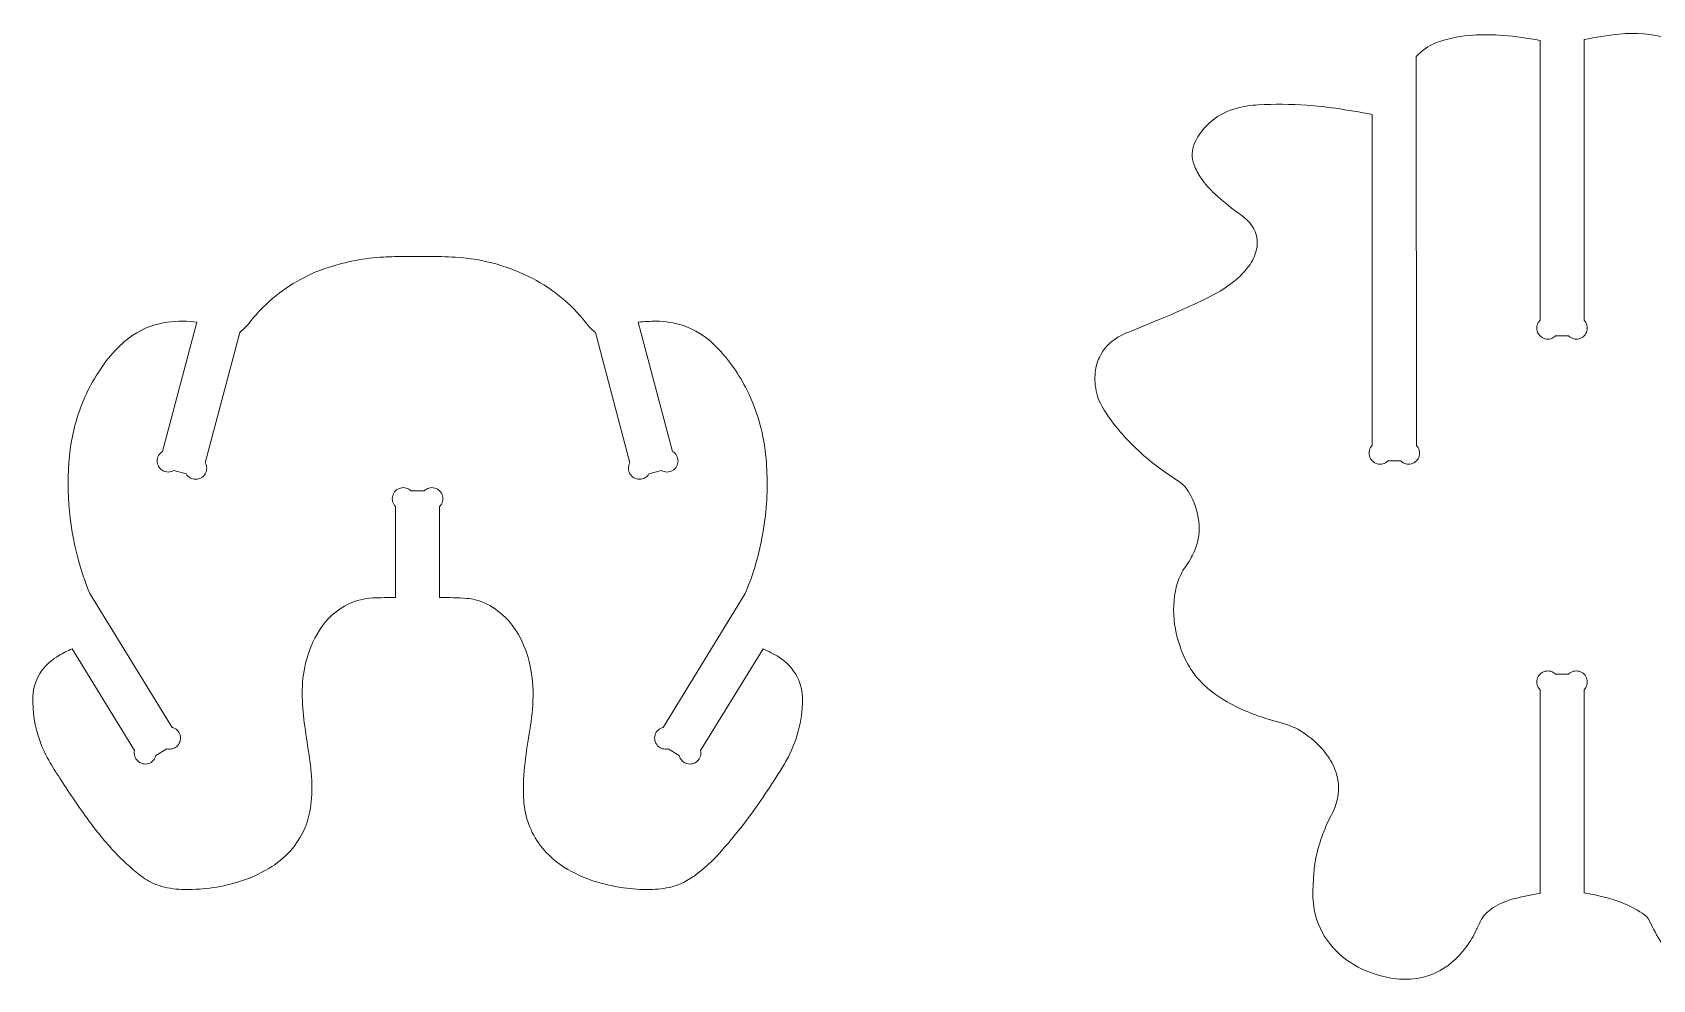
# Model space of a CAD drawing. Header units: centimetres. Extents: x -10.7 to 10.9, y -7.9 to 10.7.
# Drawn here: x -6.668 to -2.41, y -1.824 to 0.664 of the extents above; entities that cross this region are included whole.
import ezdxf

# ---------------------------------------------------------------- set-up
doc = ezdxf.new("R2010")
doc.units = ezdxf.units.CM
doc.header["$MEASUREMENT"] = 0
doc.layers.add('Capa 1', color=7, linetype='Continuous')

msp = doc.modelspace()

# ---------------------------------------------------------------- linework, layer by layer
at = {"layer": 'Capa 1', "color": 250, "lineweight": 18}
for points, knots in [([(-3.01797, 0.61385), (-3.0035, 0.62599), (-2.9868, 0.63521), (-2.9688, 0.64099), (-2.9688, 0.64099), (-2.9409, 0.64996), (-2.91196, 0.65545), (-2.8827, 0.65733), (-2.8827, 0.65733), (-2.85605, 0.65903), (-2.82929, 0.65884), (-2.80267, 0.65673), (-2.80267, 0.65673), (-2.77009, 0.65415), (-2.73771, 0.64967), (-2.70567, 0.64331)], [0, 0, 0, 0, 0.2, 0.2, 0.2, 0.2, 0.4, 0.4, 0.4, 0.4, 0.6, 0.6, 0.6, 0.6, 1, 1, 1, 1]), ([(-2.58986, 0.64555), (-2.55937, 0.65198), (-2.52854, 0.65682), (-2.49755, 0.66004), (-2.49755, 0.66004), (-2.45455, 0.66449), (-2.41108, 0.66084), (-2.36942, 0.64926), (-2.36942, 0.64926), (-2.34524, 0.64254), (-2.32191, 0.63308), (-2.29989, 0.62105), (-2.29989, 0.62105), (-2.28867, 0.6149), (-2.27833, 0.60725), (-2.26917, 0.5983)], [0, 0, 0, 0, 0.2, 0.2, 0.2, 0.2, 0.4, 0.4, 0.4, 0.4, 0.6, 0.6, 0.6, 0.6, 1, 1, 1, 1]), ([(-3.03073, -0.4206), (-3.03073, -0.4206), (-3.03078, 0.60133), (-3.03078, 0.60133), (-3.03078, 0.60133), (-3.03078, 0.60133), (-3.02946, 0.60333), (-3.02946, 0.60333), (-3.02946, 0.60333), (-3.02946, 0.60333), (-3.01797, 0.61385), (-3.01797, 0.61385)], [0, 0, 0, 0, 0.25, 0.25, 0.25, 0.25, 0.5, 0.5, 0.5, 0.5, 1, 1, 1, 1]), ([(-3.71133, -0.09197), (-3.66452, -0.07284), (-3.61838, -0.05211), (-3.57301, -0.02982), (-3.57301, -0.02982), (-3.55468, -0.02082), (-3.53715, -0.01025), (-3.5206, 0.00172), (-3.5206, 0.00172), (-3.50192, 0.01526), (-3.48535, 0.03148), (-3.47144, 0.0499), (-3.47144, 0.0499), (-3.46152, 0.06303), (-3.45448, 0.0781), (-3.45075, 0.09413), (-3.45075, 0.09413), (-3.44588, 0.11523), (-3.45001, 0.13742), (-3.46217, 0.15534), (-3.46217, 0.15534), (-3.46932, 0.16587), (-3.47831, 0.17504), (-3.48872, 0.18238), (-3.48872, 0.18238), (-3.5138, 0.20009), (-3.53771, 0.21938), (-3.56032, 0.24016), (-3.56032, 0.24016), (-3.5737, 0.25245), (-3.58572, 0.26618), (-3.59614, 0.28106), (-3.59614, 0.28106), (-3.60386, 0.2921), (-3.61022, 0.30403), (-3.61507, 0.31658), (-3.61507, 0.31658), (-3.62218, 0.33496), (-3.62158, 0.35544), (-3.61344, 0.37339), (-3.61344, 0.37339), (-3.60315, 0.39607), (-3.5878, 0.4161), (-3.56859, 0.43194), (-3.56859, 0.43194), (-3.54899, 0.44809), (-3.52601, 0.45965), (-3.50135, 0.46576), (-3.50135, 0.46576), (-3.48335, 0.47023), (-3.46499, 0.47301), (-3.44646, 0.47404), (-3.44646, 0.47404), (-3.40383, 0.47646), (-3.36109, 0.47609), (-3.31851, 0.47299), (-3.31851, 0.47299), (-3.2934, 0.47115), (-3.26839, 0.46849), (-3.24347, 0.46503), (-3.24347, 0.46503), (-3.21103, 0.4605), (-3.17871, 0.45517), (-3.14655, 0.44901)], [0, 0, 0, 0, 0.0588235, 0.0588235, 0.0588235, 0.0588235, 0.1176471, 0.1176471, 0.1176471, 0.1176471, 0.1764706, 0.1764706, 0.1764706, 0.1764706, 0.2352941, 0.2352941, 0.2352941, 0.2352941, 0.2941176, 0.2941176, 0.2941176, 0.2941176, 0.3529412, 0.3529412, 0.3529412, 0.3529412, 0.4117647, 0.4117647, 0.4117647, 0.4117647, 0.4705882, 0.4705882, 0.4705882, 0.4705882, 0.5294118, 0.5294118, 0.5294118, 0.5294118, 0.5882353, 0.5882353, 0.5882353, 0.5882353, 0.6470588, 0.6470588, 0.6470588, 0.6470588, 0.7058824, 0.7058824, 0.7058824, 0.7058824, 0.7647059, 0.7647059, 0.7647059, 0.7647059, 0.8235294, 0.8235294, 0.8235294, 0.8235294, 0.8823529, 0.8823529, 0.8823529, 0.8823529, 1, 1, 1, 1]), ([(-2.07331, 0.47297), (-2.02968, 0.47962), (-1.98577, 0.48418), (-1.94173, 0.48663), (-1.94173, 0.48663), (-1.90839, 0.48849), (-1.87496, 0.48772), (-1.84175, 0.48432), (-1.84175, 0.48432), (-1.8211, 0.4822), (-1.80082, 0.47747), (-1.78137, 0.47023), (-1.78137, 0.47023), (-1.7675, 0.46504), (-1.75432, 0.45813), (-1.74216, 0.44967), (-1.74216, 0.44967), (-1.73152, 0.44225), (-1.72202, 0.43334), (-1.71393, 0.4232), (-1.71393, 0.4232), (-1.70527, 0.41235), (-1.69755, 0.4008), (-1.69086, 0.38864), (-1.69086, 0.38864), (-1.68197, 0.37251), (-1.67931, 0.35369), (-1.68337, 0.33573), (-1.68337, 0.33573), (-1.68641, 0.32224), (-1.69185, 0.30938), (-1.69941, 0.2978), (-1.69941, 0.2978), (-1.71197, 0.27852), (-1.72654, 0.26063), (-1.74287, 0.24443), (-1.74287, 0.24443), (-1.75177, 0.23559), (-1.76101, 0.22711), (-1.77057, 0.21899), (-1.77057, 0.21899), (-1.77729, 0.21327), (-1.78432, 0.20793), (-1.79163, 0.20298), (-1.79163, 0.20298), (-1.80133, 0.19641), (-1.81082, 0.18955), (-1.8201, 0.18238), (-1.8201, 0.18238), (-1.83046, 0.17438), (-1.83874, 0.16399), (-1.84425, 0.15212), (-1.84425, 0.15212), (-1.85022, 0.13924), (-1.85224, 0.1249), (-1.85009, 0.11088), (-1.85009, 0.11088), (-1.84637, 0.08677), (-1.83584, 0.06425), (-1.8197, 0.04597), (-1.8197, 0.04597), (-1.80973, 0.03466), (-1.79828, 0.02475), (-1.78566, 0.01651), (-1.78566, 0.01651), (-1.7394, -0.01371), (-1.69058, -0.0398), (-1.63972, -0.06142), (-1.63972, -0.06142), (-1.61159, -0.07339), (-1.58298, -0.08423), (-1.55396, -0.09389), (-1.55396, -0.09389), (-1.53835, -0.09909), (-1.52294, -0.1049), (-1.50776, -0.1113), (-1.50776, -0.1113), (-1.49383, -0.11717), (-1.48068, -0.12479), (-1.46868, -0.13398), (-1.46868, -0.13398), (-1.44895, -0.14906), (-1.4344, -0.1699), (-1.42702, -0.19361), (-1.42702, -0.19361), (-1.4223, -0.20879), (-1.42, -0.22463), (-1.42018, -0.24052), (-1.42018, -0.24052), (-1.42043, -0.26162), (-1.42528, -0.28241), (-1.4344, -0.30144), (-1.4344, -0.30144), (-1.44234, -0.31799), (-1.45194, -0.33368), (-1.46307, -0.3483), (-1.46307, -0.3483), (-1.49094, -0.38496), (-1.5229, -0.41833), (-1.55833, -0.44775), (-1.55833, -0.44775), (-1.57541, -0.46195), (-1.59341, -0.475), (-1.61222, -0.4868), (-1.61222, -0.4868), (-1.62235, -0.49315), (-1.63211, -0.50005), (-1.64149, -0.50747), (-1.64149, -0.50747), (-1.64751, -0.51222), (-1.65266, -0.51799), (-1.65671, -0.52449), (-1.65671, -0.52449), (-1.66892, -0.54405), (-1.67818, -0.56526), (-1.68422, -0.5875), (-1.68422, -0.5875), (-1.68737, -0.59916), (-1.68923, -0.61113), (-1.68973, -0.62318), (-1.68973, -0.62318), (-1.69062, -0.64471), (-1.68661, -0.66617), (-1.67802, -0.68594), (-1.67802, -0.68594), (-1.67213, -0.69951), (-1.66475, -0.71241), (-1.65602, -0.72437), (-1.65602, -0.72437), (-1.65132, -0.73081), (-1.64714, -0.73759), (-1.64349, -0.74467), (-1.64349, -0.74467), (-1.62828, -0.77431), (-1.62046, -0.8072), (-1.62071, -0.84052), (-1.62071, -0.84052), (-1.62091, -0.86869), (-1.62526, -0.89667), (-1.63359, -0.92358), (-1.63359, -0.92358), (-1.63814, -0.9383), (-1.64327, -0.95283), (-1.64897, -0.96712), (-1.64897, -0.96712), (-1.65661, -0.98625), (-1.66719, -1.00406), (-1.68035, -1.01991), (-1.68035, -1.01991), (-1.69793, -1.04112), (-1.71872, -1.05944), (-1.74197, -1.0742), (-1.74197, -1.0742), (-1.77525, -1.09536), (-1.81074, -1.11283), (-1.84781, -1.12631), (-1.84781, -1.12631), (-1.86459, -1.13242), (-1.88166, -1.13776), (-1.89893, -1.14231), (-1.89893, -1.14231), (-1.91631, -1.14689), (-1.93285, -1.15414), (-1.94801, -1.16379), (-1.94801, -1.16379), (-1.97306, -1.17978), (-1.9954, -1.19963), (-2.01423, -1.22261), (-2.01423, -1.22261), (-2.02826, -1.23978), (-2.03844, -1.25974), (-2.04406, -1.28117), (-2.04406, -1.28117), (-2.04765, -1.29487), (-2.0491, -1.30903), (-2.04835, -1.32316), (-2.04835, -1.32316), (-2.04768, -1.33607), (-2.0448, -1.34877), (-2.03987, -1.36072), (-2.03987, -1.36072), (-2.03445, -1.3738), (-2.02851, -1.38666), (-2.02205, -1.39926), (-2.02205, -1.39926), (-2.01001, -1.42269), (-2.00052, -1.44736), (-1.99373, -1.47282), (-1.99373, -1.47282), (-1.98899, -1.49058), (-1.98558, -1.50865), (-1.98352, -1.52689), (-1.98352, -1.52689), (-1.981, -1.54932), (-1.97983, -1.57187), (-1.98002, -1.59444), (-1.98002, -1.59444), (-1.98015, -1.60938), (-1.98141, -1.62429), (-1.98377, -1.63905), (-1.98377, -1.63905), (-1.98756, -1.66258), (-1.99584, -1.68517), (-2.00815, -1.70556), (-2.00815, -1.70556), (-2.02209, -1.72863), (-2.04063, -1.74859), (-2.06263, -1.76419), (-2.06263, -1.76419), (-2.11022, -1.79794), (-2.16665, -1.81711), (-2.22494, -1.81933), (-2.22494, -1.81933), (-2.26268, -1.82078), (-2.29981, -1.80945), (-2.33034, -1.78721), (-2.33034, -1.78721), (-2.34819, -1.77418), (-2.36398, -1.75856), (-2.37722, -1.74088), (-2.37722, -1.74088), (-2.39029, -1.72336), (-2.40149, -1.70451), (-2.41061, -1.68465)], [0, 0, 0, 0, 0.0175439, 0.0175439, 0.0175439, 0.0175439, 0.0350877, 0.0350877, 0.0350877, 0.0350877, 0.0526316, 0.0526316, 0.0526316, 0.0526316, 0.0701754, 0.0701754, 0.0701754, 0.0701754, 0.0877193, 0.0877193, 0.0877193, 0.0877193, 0.1052632, 0.1052632, 0.1052632, 0.1052632, 0.122807, 0.122807, 0.122807, 0.122807, 0.1403509, 0.1403509, 0.1403509, 0.1403509, 0.1578947, 0.1578947, 0.1578947, 0.1578947, 0.1754386, 0.1754386, 0.1754386, 0.1754386, 0.1929825, 0.1929825, 0.1929825, 0.1929825, 0.2105263, 0.2105263, 0.2105263, 0.2105263, 0.2280702, 0.2280702, 0.2280702, 0.2280702, 0.245614, 0.245614, 0.245614, 0.245614, 0.2631579, 0.2631579, 0.2631579, 0.2631579, 0.2807018, 0.2807018, 0.2807018, 0.2807018, 0.2982456, 0.2982456, 0.2982456, 0.2982456, 0.3157895, 0.3157895, 0.3157895, 0.3157895, 0.3333333, 0.3333333, 0.3333333, 0.3333333, 0.3508772, 0.3508772, 0.3508772, 0.3508772, 0.3684211, 0.3684211, 0.3684211, 0.3684211, 0.3859649, 0.3859649, 0.3859649, 0.3859649, 0.4035088, 0.4035088, 0.4035088, 0.4035088, 0.4210526, 0.4210526, 0.4210526, 0.4210526, 0.4385965, 0.4385965, 0.4385965, 0.4385965, 0.4561404, 0.4561404, 0.4561404, 0.4561404, 0.4736842, 0.4736842, 0.4736842, 0.4736842, 0.4912281, 0.4912281, 0.4912281, 0.4912281, 0.5087719, 0.5087719, 0.5087719, 0.5087719, 0.5263158, 0.5263158, 0.5263158, 0.5263158, 0.5438596, 0.5438596, 0.5438596, 0.5438596, 0.5614035, 0.5614035, 0.5614035, 0.5614035, 0.5789474, 0.5789474, 0.5789474, 0.5789474, 0.5964912, 0.5964912, 0.5964912, 0.5964912, 0.6140351, 0.6140351, 0.6140351, 0.6140351, 0.6315789, 0.6315789, 0.6315789, 0.6315789, 0.6491228, 0.6491228, 0.6491228, 0.6491228, 0.6666667, 0.6666667, 0.6666667, 0.6666667, 0.6842105, 0.6842105, 0.6842105, 0.6842105, 0.7017544, 0.7017544, 0.7017544, 0.7017544, 0.7192982, 0.7192982, 0.7192982, 0.7192982, 0.7368421, 0.7368421, 0.7368421, 0.7368421, 0.754386, 0.754386, 0.754386, 0.754386, 0.7719298, 0.7719298, 0.7719298, 0.7719298, 0.7894737, 0.7894737, 0.7894737, 0.7894737, 0.8070175, 0.8070175, 0.8070175, 0.8070175, 0.8245614, 0.8245614, 0.8245614, 0.8245614, 0.8421053, 0.8421053, 0.8421053, 0.8421053, 0.8596491, 0.8596491, 0.8596491, 0.8596491, 0.877193, 0.877193, 0.877193, 0.877193, 0.8947368, 0.8947368, 0.8947368, 0.8947368, 0.9122807, 0.9122807, 0.9122807, 0.9122807, 0.9298246, 0.9298246, 0.9298246, 0.9298246, 0.9473684, 0.9473684, 0.9473684, 0.9473684, 0.9649123, 0.9649123, 0.9649123, 0.9649123, 1, 1, 1, 1]), ([(-6.11211, -0.11458), (-6.10733, -0.11015), (-6.10292, -0.1053), (-6.09895, -0.10009), (-6.09895, -0.10009), (-6.08309, -0.07927), (-6.0653, -0.06001), (-6.04582, -0.04254), (-6.04582, -0.04254), (-6.00102, -0.00239), (-5.94834, 0.02801), (-5.89118, 0.04675), (-5.89118, 0.04675), (-5.84407, 0.06219), (-5.79511, 0.07139), (-5.74562, 0.07412), (-5.74562, 0.07412), (-5.72632, 0.0752), (-5.70699, 0.07562), (-5.68768, 0.07539), (-5.68768, 0.07539), (-5.66836, 0.07518), (-5.64905, 0.0752), (-5.62973, 0.07548), (-5.62973, 0.07548), (-5.6051, 0.07582), (-5.58047, 0.07525), (-5.5559, 0.07375), (-5.5559, 0.07375), (-5.51907, 0.07152), (-5.48257, 0.06528), (-5.44708, 0.05517), (-5.44708, 0.05517), (-5.41451, 0.04587), (-5.38295, 0.03329), (-5.35293, 0.01758), (-5.35293, 0.01758), (-5.29969, -0.01025), (-5.25286, -0.04893), (-5.21543, -0.09593)], [0, 0, 0, 0, 0.0909091, 0.0909091, 0.0909091, 0.0909091, 0.1818182, 0.1818182, 0.1818182, 0.1818182, 0.2727273, 0.2727273, 0.2727273, 0.2727273, 0.3636364, 0.3636364, 0.3636364, 0.3636364, 0.4545455, 0.4545455, 0.4545455, 0.4545455, 0.5454545, 0.5454545, 0.5454545, 0.5454545, 0.6363636, 0.6363636, 0.6363636, 0.6363636, 0.7272727, 0.7272727, 0.7272727, 0.7272727, 0.8181818, 0.8181818, 0.8181818, 0.8181818, 1, 1, 1, 1]), ([(-6.52141, -0.80031), (-6.5271, -0.78544), (-6.53238, -0.77044), (-6.53731, -0.75531), (-6.53731, -0.75531), (-6.56766, -0.66193), (-6.57965, -0.56352), (-6.57262, -0.46557), (-6.57262, -0.46557), (-6.56931, -0.41955), (-6.55992, -0.37415), (-6.5447, -0.33059), (-6.5447, -0.33059), (-6.52814, -0.28326), (-6.50424, -0.23883), (-6.47389, -0.19893), (-6.47389, -0.19893), (-6.45942, -0.1799), (-6.44298, -0.16245), (-6.42485, -0.14686), (-6.42485, -0.14686), (-6.39884, -0.12447), (-6.3678, -0.10869), (-6.33437, -0.10086), (-6.33437, -0.10086), (-6.30776, -0.09462), (-6.28031, -0.09268), (-6.25308, -0.09509)], [0, 0, 0, 0, 0.125, 0.125, 0.125, 0.125, 0.25, 0.25, 0.25, 0.25, 0.375, 0.375, 0.375, 0.375, 0.5, 0.5, 0.5, 0.5, 0.625, 0.625, 0.625, 0.625, 0.75, 0.75, 0.75, 0.75, 1, 1, 1, 1]), ([(-6.25308, -0.09509), (-6.25308, -0.09509), (-6.24441, -0.096), (-6.24441, -0.096), (-6.24441, -0.096), (-6.24441, -0.096), (-6.23574, -0.09703), (-6.23574, -0.09703), (-6.23574, -0.09703), (-6.23574, -0.09703), (-6.32591, -0.43664), (-6.32591, -0.43664)], [0, 0, 0, 0, 0.25, 0.25, 0.25, 0.25, 0.5, 0.5, 0.5, 0.5, 1, 1, 1, 1]), ([(-6.21395, -0.46635), (-6.21395, -0.46635), (-6.12311, -0.12419), (-6.12311, -0.12419), (-6.12311, -0.12419), (-6.12311, -0.12419), (-6.12112, -0.12205), (-6.12112, -0.12205), (-6.12112, -0.12205), (-6.12112, -0.12205), (-6.11211, -0.11458), (-6.11211, -0.11458)], [0, 0, 0, 0, 0.25, 0.25, 0.25, 0.25, 0.5, 0.5, 0.5, 0.5, 1, 1, 1, 1]), ([(-5.21543, -0.09593), (-5.21543, -0.09593), (-5.20334, -0.11059), (-5.20334, -0.11059), (-5.20334, -0.11059), (-5.20334, -0.11059), (-5.19952, -0.11458), (-5.19952, -0.11458), (-5.19952, -0.11458), (-5.19952, -0.11458), (-5.19052, -0.12205), (-5.19052, -0.12205), (-5.19052, -0.12205), (-5.19052, -0.12205), (-5.18853, -0.12419), (-5.18853, -0.12419), (-5.18853, -0.12419), (-5.18853, -0.12419), (-5.09768, -0.46635), (-5.09768, -0.46635)], [0, 0, 0, 0, 0.1666667, 0.1666667, 0.1666667, 0.1666667, 0.3333333, 0.3333333, 0.3333333, 0.3333333, 0.5, 0.5, 0.5, 0.5, 0.6666667, 0.6666667, 0.6666667, 0.6666667, 1, 1, 1, 1]), ([(-5.0759, -0.09703), (-5.06019, -0.09528), (-5.0444, -0.09442), (-5.0286, -0.09445), (-5.0286, -0.09445), (-5.00453, -0.09451), (-4.98061, -0.09843), (-4.95778, -0.10605), (-4.95778, -0.10605), (-4.9271, -0.1163), (-4.89919, -0.13344), (-4.87618, -0.15617)], [0, 0, 0, 0, 0.25, 0.25, 0.25, 0.25, 0.5, 0.5, 0.5, 0.5, 1, 1, 1, 1]), ([(-3.71357, -0.47478), (-3.75071, -0.44636), (-3.78469, -0.41399), (-3.81487, -0.37826), (-3.81487, -0.37826), (-3.83269, -0.35719), (-3.84818, -0.33424), (-3.86107, -0.30984), (-3.86107, -0.30984), (-3.8653, -0.30187), (-3.86853, -0.29341), (-3.87073, -0.28467), (-3.87073, -0.28467), (-3.87534, -0.2662), (-3.87663, -0.24706), (-3.87451, -0.22814), (-3.87451, -0.22814), (-3.87302, -0.21473), (-3.86937, -0.20165), (-3.86372, -0.18938), (-3.86372, -0.18938), (-3.85343, -0.16707), (-3.83633, -0.14859), (-3.81492, -0.13657), (-3.81492, -0.13657), (-3.80581, -0.13145), (-3.79642, -0.12691), (-3.78679, -0.12293)], [0, 0, 0, 0, 0.125, 0.125, 0.125, 0.125, 0.25, 0.25, 0.25, 0.25, 0.375, 0.375, 0.375, 0.375, 0.5, 0.5, 0.5, 0.5, 0.625, 0.625, 0.625, 0.625, 0.75, 0.75, 0.75, 0.75, 1, 1, 1, 1]), ([(-2.70567, -0.09205), (-2.71299, -0.09935), (-2.71583, -0.11003), (-2.71317, -0.12001), (-2.71317, -0.12001), (-2.71049, -0.13), (-2.70267, -0.13781), (-2.69268, -0.1405), (-2.69268, -0.1405), (-2.68269, -0.14317), (-2.67203, -0.14032), (-2.66472, -0.133)], [0, 0, 0, 0, 0.25, 0.25, 0.25, 0.25, 0.5, 0.5, 0.5, 0.5, 1, 1, 1, 1]), ([(-2.63079, -0.133), (-2.62348, -0.14032), (-2.6128, -0.14317), (-2.60281, -0.1405), (-2.60281, -0.1405), (-2.59282, -0.13781), (-2.58502, -0.13), (-2.58234, -0.12001), (-2.58234, -0.12001), (-2.57965, -0.11003), (-2.58252, -0.09935), (-2.58984, -0.09205)], [0, 0, 0, 0, 0.25, 0.25, 0.25, 0.25, 0.5, 0.5, 0.5, 0.5, 1, 1, 1, 1]), ([(-4.87618, -0.15617), (-4.84306, -0.1889), (-4.81527, -0.22665), (-4.79387, -0.26802), (-4.79387, -0.26802), (-4.76543, -0.32298), (-4.74751, -0.3828), (-4.74101, -0.44435), (-4.74101, -0.44435), (-4.73539, -0.49774), (-4.73565, -0.55158), (-4.74174, -0.60491), (-4.74174, -0.60491), (-4.74531, -0.63618), (-4.75075, -0.66721), (-4.75803, -0.69784), (-4.75803, -0.69784), (-4.76494, -0.72695), (-4.77367, -0.75561), (-4.78417, -0.78364)], [0, 0, 0, 0, 0.1666667, 0.1666667, 0.1666667, 0.1666667, 0.3333333, 0.3333333, 0.3333333, 0.3333333, 0.5, 0.5, 0.5, 0.5, 0.6666667, 0.6666667, 0.6666667, 0.6666667, 1, 1, 1, 1]), ([(-3.14656, -0.4206), (-3.15387, -0.42793), (-3.15674, -0.43859), (-3.15405, -0.44858), (-3.15405, -0.44858), (-3.15138, -0.45857), (-3.14358, -0.46638), (-3.13359, -0.46906), (-3.13359, -0.46906), (-3.12358, -0.47174), (-3.11292, -0.46888), (-3.1056, -0.46157)], [0, 0, 0, 0, 0.25, 0.25, 0.25, 0.25, 0.5, 0.5, 0.5, 0.5, 1, 1, 1, 1]), ([(-3.07168, -0.46157), (-3.06436, -0.46888), (-3.05371, -0.47174), (-3.04372, -0.46906), (-3.04372, -0.46906), (-3.03371, -0.46638), (-3.02591, -0.45857), (-3.02323, -0.44858), (-3.02323, -0.44858), (-3.02056, -0.43859), (-3.02341, -0.42793), (-3.03073, -0.4206)], [0, 0, 0, 0, 0.25, 0.25, 0.25, 0.25, 0.5, 0.5, 0.5, 0.5, 1, 1, 1, 1]), ([(-6.32591, -0.43664), (-6.33485, -0.44184), (-6.34035, -0.45142), (-6.34033, -0.46176), (-6.34033, -0.46176), (-6.3403, -0.4721), (-6.33476, -0.48166), (-6.32578, -0.4868), (-6.32578, -0.4868), (-6.31681, -0.49195), (-6.30576, -0.49194), (-6.29681, -0.48674)], [0, 0, 0, 0, 0.25, 0.25, 0.25, 0.25, 0.5, 0.5, 0.5, 0.5, 1, 1, 1, 1]), ([(-6.26403, -0.49543), (-6.25883, -0.50436), (-6.24927, -0.50986), (-6.23893, -0.50984), (-6.23893, -0.50984), (-6.22858, -0.50982), (-6.21903, -0.50428), (-6.21389, -0.4953), (-6.21389, -0.4953), (-6.20874, -0.48632), (-6.20876, -0.4753), (-6.21395, -0.46635)], [0, 0, 0, 0, 0.25, 0.25, 0.25, 0.25, 0.5, 0.5, 0.5, 0.5, 1, 1, 1, 1]), ([(-5.09768, -0.46635), (-5.10288, -0.4753), (-5.1029, -0.48632), (-5.09775, -0.4953), (-5.09775, -0.4953), (-5.0926, -0.50428), (-5.08306, -0.50982), (-5.07271, -0.50984), (-5.07271, -0.50984), (-5.06237, -0.50986), (-5.05281, -0.50436), (-5.04761, -0.49543)], [0, 0, 0, 0, 0.25, 0.25, 0.25, 0.25, 0.5, 0.5, 0.5, 0.5, 1, 1, 1, 1]), ([(-5.01482, -0.48674), (-5.00587, -0.49194), (-4.99482, -0.49195), (-4.98586, -0.4868), (-4.98586, -0.4868), (-4.97687, -0.48166), (-4.97134, -0.4721), (-4.9713, -0.46176), (-4.9713, -0.46176), (-4.97129, -0.45142), (-4.97678, -0.44184), (-4.98573, -0.43664)], [0, 0, 0, 0, 0.25, 0.25, 0.25, 0.25, 0.5, 0.5, 0.5, 0.5, 1, 1, 1, 1]), ([(-3.65254, -0.517), (-3.65254, -0.517), (-3.69349, -0.48928), (-3.69349, -0.48928), (-3.69349, -0.48928), (-3.69349, -0.48928), (-3.71357, -0.47478), (-3.71357, -0.47478)], [0, 0, 0, 0, 0.3333333, 0.3333333, 0.3333333, 0.3333333, 1, 1, 1, 1]), ([(-5.67287, -0.54016), (-5.68019, -0.53286), (-5.69084, -0.52999), (-5.70083, -0.53268), (-5.70083, -0.53268), (-5.71084, -0.53536), (-5.71864, -0.54316), (-5.72131, -0.55315), (-5.72131, -0.55315), (-5.72399, -0.56314), (-5.72113, -0.57381), (-5.71382, -0.58113)], [0, 0, 0, 0, 0.25, 0.25, 0.25, 0.25, 0.5, 0.5, 0.5, 0.5, 1, 1, 1, 1]), ([(-5.59789, -0.58113), (-5.59057, -0.57381), (-5.58772, -0.56314), (-5.59039, -0.55315), (-5.59039, -0.55315), (-5.59308, -0.54316), (-5.60087, -0.53536), (-5.61088, -0.53268), (-5.61088, -0.53268), (-5.62086, -0.52999), (-5.63152, -0.53286), (-5.63884, -0.54016)], [0, 0, 0, 0, 0.25, 0.25, 0.25, 0.25, 0.5, 0.5, 0.5, 0.5, 1, 1, 1, 1]), ([(-3.4233, -1.13902), (-3.4396, -1.13414), (-3.45564, -1.1285), (-3.47138, -1.12206), (-3.47138, -1.12206), (-3.50234, -1.10944), (-3.53183, -1.09348), (-3.55934, -1.07445), (-3.55934, -1.07445), (-3.57919, -1.06072), (-3.59686, -1.04404), (-3.61172, -1.025), (-3.61172, -1.025), (-3.62055, -1.01372), (-3.62825, -1.00159), (-3.63474, -0.98882), (-3.63474, -0.98882), (-3.64849, -0.96174), (-3.65833, -0.93286), (-3.66395, -0.903), (-3.66395, -0.903), (-3.67012, -0.8703), (-3.67019, -0.83672), (-3.66416, -0.804), (-3.66416, -0.804), (-3.66138, -0.78898), (-3.65666, -0.77437), (-3.65007, -0.76058), (-3.65007, -0.76058), (-3.64656, -0.7532), (-3.64234, -0.74617), (-3.63751, -0.73958), (-3.63751, -0.73958), (-3.62854, -0.72731), (-3.62086, -0.71415), (-3.61463, -0.70029), (-3.61463, -0.70029), (-3.60483, -0.67851), (-3.60042, -0.65468), (-3.60181, -0.63083), (-3.60181, -0.63083), (-3.60338, -0.60376), (-3.61064, -0.57737), (-3.62315, -0.55332), (-3.62315, -0.55332), (-3.62749, -0.54498), (-3.63265, -0.53711), (-3.63856, -0.5298), (-3.63856, -0.5298), (-3.64256, -0.52486), (-3.64727, -0.52054), (-3.65254, -0.517)], [0, 0, 0, 0, 0.0714286, 0.0714286, 0.0714286, 0.0714286, 0.1428571, 0.1428571, 0.1428571, 0.1428571, 0.2142857, 0.2142857, 0.2142857, 0.2142857, 0.2857143, 0.2857143, 0.2857143, 0.2857143, 0.3571429, 0.3571429, 0.3571429, 0.3571429, 0.4285714, 0.4285714, 0.4285714, 0.4285714, 0.5, 0.5, 0.5, 0.5, 0.5714286, 0.5714286, 0.5714286, 0.5714286, 0.6428571, 0.6428571, 0.6428571, 0.6428571, 0.7142857, 0.7142857, 0.7142857, 0.7142857, 0.7857143, 0.7857143, 0.7857143, 0.7857143, 0.8571429, 0.8571429, 0.8571429, 0.8571429, 1, 1, 1, 1]), ([(-6.30105, -1.16169), (-6.30105, -1.16169), (-6.51712, -0.81012), (-6.51712, -0.81012), (-6.51712, -0.81012), (-6.51712, -0.81012), (-6.52141, -0.80031), (-6.52141, -0.80031)], [0, 0, 0, 0, 0.3333333, 0.3333333, 0.3333333, 0.3333333, 1, 1, 1, 1]), ([(-4.78417, -0.78364), (-4.78417, -0.78364), (-4.79294, -0.80654), (-4.79294, -0.80654), (-4.79294, -0.80654), (-4.79294, -0.80654), (-4.79452, -0.81012), (-4.79452, -0.81012), (-4.79452, -0.81012), (-4.79452, -0.81012), (-5.01059, -1.16169), (-5.01059, -1.16169)], [0, 0, 0, 0, 0.25, 0.25, 0.25, 0.25, 0.5, 0.5, 0.5, 0.5, 1, 1, 1, 1]), ([(-5.71382, -0.82033), (-5.73396, -0.82037), (-5.75411, -0.82081), (-5.77424, -0.8217), (-5.77424, -0.8217), (-5.79575, -0.82264), (-5.81682, -0.82787), (-5.83628, -0.83707), (-5.83628, -0.83707), (-5.86831, -0.85222), (-5.89528, -0.87628), (-5.91395, -0.9064), (-5.91395, -0.9064), (-5.93062, -0.93327), (-5.94286, -0.96262), (-5.95023, -0.99335), (-5.95023, -0.99335), (-5.95644, -1.01922), (-5.95942, -1.04572), (-5.95913, -1.07232), (-5.95913, -1.07232), (-5.95885, -1.0982), (-5.95699, -1.12403), (-5.95354, -1.14968), (-5.95354, -1.14968), (-5.94992, -1.17659), (-5.94593, -1.20344), (-5.94156, -1.23024), (-5.94156, -1.23024), (-5.93717, -1.25707), (-5.93451, -1.28413), (-5.93359, -1.31129), (-5.93359, -1.31129), (-5.93278, -1.3353), (-5.93461, -1.35933), (-5.93907, -1.38293), (-5.93907, -1.38293), (-5.94628, -1.4212), (-5.96388, -1.45676), (-5.98991, -1.48569), (-5.98991, -1.48569), (-6.00647, -1.50409), (-6.02573, -1.51989), (-6.047, -1.53253), (-6.047, -1.53253), (-6.07292, -1.54791), (-6.10067, -1.56005), (-6.12957, -1.56861), (-6.12957, -1.56861), (-6.17694, -1.58269), (-6.22629, -1.58906), (-6.27569, -1.58752), (-6.27569, -1.58752), (-6.29595, -1.58688), (-6.31603, -1.58347), (-6.33535, -1.57737), (-6.33535, -1.57737), (-6.35047, -1.57261), (-6.36471, -1.56538), (-6.37746, -1.55596), (-6.37746, -1.55596), (-6.40165, -1.53812), (-6.42425, -1.51821), (-6.44502, -1.49646), (-6.44502, -1.49646), (-6.47189, -1.46832), (-6.49687, -1.4384), (-6.51977, -1.40693), (-6.51977, -1.40693), (-6.54502, -1.37221), (-6.56933, -1.33679), (-6.59266, -1.30074), (-6.59266, -1.30074), (-6.60247, -1.28557), (-6.61202, -1.27022), (-6.62132, -1.25472), (-6.62132, -1.25472), (-6.63234, -1.23629), (-6.64154, -1.21682), (-6.64878, -1.1966), (-6.64878, -1.1966), (-6.66203, -1.15952), (-6.6682, -1.12027), (-6.66698, -1.08091), (-6.66698, -1.08091), (-6.66619, -1.05613), (-6.65783, -1.03219), (-6.64302, -1.01233), (-6.64302, -1.01233), (-6.6311, -0.99636), (-6.6161, -0.98292), (-6.5989, -0.97283), (-6.5989, -0.97283), (-6.5876, -0.96619), (-6.57584, -0.96035), (-6.56373, -0.95537)], [0, 0, 0, 0, 0.04, 0.04, 0.04, 0.04, 0.08, 0.08, 0.08, 0.08, 0.12, 0.12, 0.12, 0.12, 0.16, 0.16, 0.16, 0.16, 0.2, 0.2, 0.2, 0.2, 0.24, 0.24, 0.24, 0.24, 0.28, 0.28, 0.28, 0.28, 0.32, 0.32, 0.32, 0.32, 0.36, 0.36, 0.36, 0.36, 0.4, 0.4, 0.4, 0.4, 0.44, 0.44, 0.44, 0.44, 0.48, 0.48, 0.48, 0.48, 0.52, 0.52, 0.52, 0.52, 0.56, 0.56, 0.56, 0.56, 0.6, 0.6, 0.6, 0.6, 0.64, 0.64, 0.64, 0.64, 0.68, 0.68, 0.68, 0.68, 0.72, 0.72, 0.72, 0.72, 0.76, 0.76, 0.76, 0.76, 0.8, 0.8, 0.8, 0.8, 0.84, 0.84, 0.84, 0.84, 0.88, 0.88, 0.88, 0.88, 0.92, 0.92, 0.92, 0.92, 1, 1, 1, 1]), ([(-4.74791, -0.95537), (-4.73323, -0.96142), (-4.71909, -0.96873), (-4.70567, -0.97724), (-4.70567, -0.97724), (-4.68567, -0.9899), (-4.66939, -1.00766), (-4.6585, -1.02866), (-4.6585, -1.02866), (-4.64878, -1.04737), (-4.64382, -1.0682), (-4.64406, -1.08928), (-4.64406, -1.08928), (-4.64467, -1.1449), (-4.65918, -1.19951), (-4.68625, -1.24809), (-4.68625, -1.24809), (-4.69304, -1.26029), (-4.70019, -1.27227), (-4.70771, -1.28402), (-4.70771, -1.28402), (-4.72265, -1.30741), (-4.73795, -1.33057), (-4.75358, -1.35349), (-4.75358, -1.35349), (-4.78703, -1.40251), (-4.82375, -1.4492), (-4.8635, -1.49325), (-4.8635, -1.49325), (-4.88144, -1.51315), (-4.90122, -1.53134), (-4.92255, -1.54757), (-4.92255, -1.54757), (-4.9333, -1.55576), (-4.94474, -1.56295), (-4.95677, -1.56908), (-4.95677, -1.56908), (-4.96629, -1.57394), (-4.97635, -1.57771), (-4.98671, -1.58031), (-4.98671, -1.58031), (-5.00596, -1.58513), (-5.02572, -1.58765), (-5.04556, -1.58783), (-5.04556, -1.58783), (-5.09176, -1.58825), (-5.13778, -1.58177), (-5.18207, -1.56861), (-5.18207, -1.56861), (-5.20955, -1.56047), (-5.236, -1.54918), (-5.26091, -1.53501), (-5.26091, -1.53501), (-5.28908, -1.51897), (-5.31372, -1.49742), (-5.33337, -1.47165), (-5.33337, -1.47165), (-5.35907, -1.43796), (-5.37419, -1.39734), (-5.37679, -1.35504), (-5.37679, -1.35504), (-5.37864, -1.32512), (-5.37793, -1.29507), (-5.37467, -1.26527), (-5.37467, -1.26527), (-5.37152, -1.23634), (-5.3674, -1.2075), (-5.36229, -1.17885), (-5.36229, -1.17885), (-5.35719, -1.15016), (-5.35394, -1.12119), (-5.35259, -1.09209), (-5.35259, -1.09209), (-5.35098, -1.05744), (-5.35428, -1.02273), (-5.36237, -0.98899), (-5.36237, -0.98899), (-5.36924, -0.96029), (-5.38085, -0.93295), (-5.39672, -0.90808), (-5.39672, -0.90808), (-5.4097, -0.8877), (-5.42619, -0.86979), (-5.44542, -0.85516), (-5.44542, -0.85516), (-5.46298, -0.8418), (-5.48298, -0.83198), (-5.50428, -0.82624), (-5.50428, -0.82624), (-5.51145, -0.82431), (-5.51878, -0.8231), (-5.52616, -0.82263), (-5.52616, -0.82263), (-5.55005, -0.82112), (-5.57397, -0.82037), (-5.59789, -0.82033)], [0, 0, 0, 0, 0.04, 0.04, 0.04, 0.04, 0.08, 0.08, 0.08, 0.08, 0.12, 0.12, 0.12, 0.12, 0.16, 0.16, 0.16, 0.16, 0.2, 0.2, 0.2, 0.2, 0.24, 0.24, 0.24, 0.24, 0.28, 0.28, 0.28, 0.28, 0.32, 0.32, 0.32, 0.32, 0.36, 0.36, 0.36, 0.36, 0.4, 0.4, 0.4, 0.4, 0.44, 0.44, 0.44, 0.44, 0.48, 0.48, 0.48, 0.48, 0.52, 0.52, 0.52, 0.52, 0.56, 0.56, 0.56, 0.56, 0.6, 0.6, 0.6, 0.6, 0.64, 0.64, 0.64, 0.64, 0.68, 0.68, 0.68, 0.68, 0.72, 0.72, 0.72, 0.72, 0.76, 0.76, 0.76, 0.76, 0.8, 0.8, 0.8, 0.8, 0.84, 0.84, 0.84, 0.84, 0.88, 0.88, 0.88, 0.88, 0.92, 0.92, 0.92, 0.92, 1, 1, 1, 1]), ([(-2.66472, -1.02184), (-2.67203, -1.01452), (-2.68269, -1.01167), (-2.69268, -1.01434), (-2.69268, -1.01434), (-2.70267, -1.01703), (-2.71049, -1.02484), (-2.71317, -1.03483), (-2.71317, -1.03483), (-2.71583, -1.04481), (-2.71299, -1.05548), (-2.70567, -1.06279)], [0, 0, 0, 0, 0.25, 0.25, 0.25, 0.25, 0.5, 0.5, 0.5, 0.5, 1, 1, 1, 1]), ([(-2.58984, -1.06279), (-2.58252, -1.05548), (-2.57965, -1.04481), (-2.58234, -1.03483), (-2.58234, -1.03483), (-2.58502, -1.02484), (-2.59282, -1.01703), (-2.60281, -1.01434), (-2.60281, -1.01434), (-2.6128, -1.01167), (-2.62347, -1.01452), (-2.63079, -1.02184)], [0, 0, 0, 0, 0.25, 0.25, 0.25, 0.25, 0.5, 0.5, 0.5, 0.5, 1, 1, 1, 1]), ([(-6.31453, -1.21804), (-6.30447, -1.22045), (-6.29388, -1.2173), (-6.28677, -1.20979), (-6.28677, -1.20979), (-6.27964, -1.20228), (-6.27708, -1.19153), (-6.28001, -1.18161), (-6.28001, -1.18161), (-6.28296, -1.17169), (-6.29099, -1.16409), (-6.30105, -1.16169)], [0, 0, 0, 0, 0.25, 0.25, 0.25, 0.25, 0.5, 0.5, 0.5, 0.5, 1, 1, 1, 1]), ([(-5.01059, -1.16169), (-5.02065, -1.16409), (-5.02868, -1.17169), (-5.03162, -1.18161), (-5.03162, -1.18161), (-5.03456, -1.19153), (-5.032, -1.20228), (-5.02487, -1.20979), (-5.02487, -1.20979), (-5.01775, -1.2173), (-5.00717, -1.22045), (-4.99711, -1.21804)], [0, 0, 0, 0, 0.25, 0.25, 0.25, 0.25, 0.5, 0.5, 0.5, 0.5, 1, 1, 1, 1]), ([(-3.30087, -1.55494), (-3.30031, -1.53963), (-3.29854, -1.52438), (-3.29561, -1.50933), (-3.29561, -1.50933), (-3.29275, -1.49464), (-3.28904, -1.48014), (-3.28453, -1.46589), (-3.28453, -1.46589), (-3.2794, -1.4497), (-3.27344, -1.43379), (-3.26672, -1.4182), (-3.26672, -1.4182), (-3.26308, -1.40979), (-3.25903, -1.40155), (-3.2546, -1.39352), (-3.2546, -1.39352), (-3.24629, -1.37854), (-3.24052, -1.36231), (-3.2375, -1.34544), (-3.2375, -1.34544), (-3.23351, -1.32319), (-3.23516, -1.30031), (-3.24234, -1.27886), (-3.24234, -1.27886), (-3.24801, -1.26192), (-3.25648, -1.24606), (-3.26741, -1.23192), (-3.26741, -1.23192), (-3.28286, -1.21191), (-3.30116, -1.19429), (-3.32173, -1.17959), (-3.32173, -1.17959), (-3.33924, -1.16705), (-3.35879, -1.15765), (-3.3795, -1.15177)], [0, 0, 0, 0, 0.1, 0.1, 0.1, 0.1, 0.2, 0.2, 0.2, 0.2, 0.3, 0.3, 0.3, 0.3, 0.4, 0.4, 0.4, 0.4, 0.5, 0.5, 0.5, 0.5, 0.6, 0.6, 0.6, 0.6, 0.7, 0.7, 0.7, 0.7, 0.8, 0.8, 0.8, 0.8, 1, 1, 1, 1]), ([(-6.39973, -1.22229), (-6.40214, -1.23235), (-6.399, -1.24293), (-6.39149, -1.25003), (-6.39149, -1.25003), (-6.38397, -1.25715), (-6.37325, -1.25972), (-6.36333, -1.25678), (-6.36333, -1.25678), (-6.35342, -1.25382), (-6.34584, -1.24582), (-6.34343, -1.23576)], [0, 0, 0, 0, 0.25, 0.25, 0.25, 0.25, 0.5, 0.5, 0.5, 0.5, 1, 1, 1, 1]), ([(-4.96821, -1.23576), (-4.9658, -1.24582), (-4.95822, -1.25382), (-4.94831, -1.25678), (-4.94831, -1.25678), (-4.93839, -1.25972), (-4.92765, -1.25715), (-4.92015, -1.25003), (-4.92015, -1.25003), (-4.91264, -1.24293), (-4.9095, -1.23235), (-4.9119, -1.22229)], [0, 0, 0, 0, 0.25, 0.25, 0.25, 0.25, 0.5, 0.5, 0.5, 0.5, 1, 1, 1, 1]), ([(-2.70567, -1.59782), (-2.72907, -1.60143), (-2.75226, -1.60623), (-2.77516, -1.61225), (-2.77516, -1.61225), (-2.79392, -1.61717), (-2.81181, -1.62494), (-2.82821, -1.63526), (-2.82821, -1.63526), (-2.83527, -1.63971), (-2.84181, -1.64491), (-2.84774, -1.65077), (-2.84774, -1.65077), (-2.85222, -1.65521), (-2.85605, -1.66028), (-2.85909, -1.66582), (-2.85909, -1.66582), (-2.86383, -1.6745), (-2.86829, -1.68336), (-2.87242, -1.69235), (-2.87242, -1.69235), (-2.88012, -1.7091), (-2.88954, -1.725), (-2.90056, -1.73979), (-2.90056, -1.73979), (-2.91175, -1.75484), (-2.92466, -1.76853), (-2.93901, -1.78061), (-2.93901, -1.78061), (-2.96332, -1.80105), (-2.99259, -1.81473), (-3.02387, -1.8203), (-3.02387, -1.8203), (-3.04324, -1.82375), (-3.06301, -1.82443), (-3.08257, -1.82236), (-3.08257, -1.82236), (-3.12289, -1.81811), (-3.16178, -1.80508), (-3.19655, -1.78425), (-3.19655, -1.78425), (-3.21949, -1.77052), (-3.23987, -1.75287), (-3.25679, -1.73216), (-3.25679, -1.73216), (-3.2785, -1.70556), (-3.29307, -1.67384), (-3.29913, -1.64006), (-3.29913, -1.64006), (-3.301, -1.62966), (-3.30221, -1.61915), (-3.30277, -1.60861), (-3.30277, -1.60861), (-3.30329, -1.59896), (-3.30315, -1.58928), (-3.30233, -1.57964)], [0, 0, 0, 0, 0.0666667, 0.0666667, 0.0666667, 0.0666667, 0.1333333, 0.1333333, 0.1333333, 0.1333333, 0.2, 0.2, 0.2, 0.2, 0.2666667, 0.2666667, 0.2666667, 0.2666667, 0.3333333, 0.3333333, 0.3333333, 0.3333333, 0.4, 0.4, 0.4, 0.4, 0.4666667, 0.4666667, 0.4666667, 0.4666667, 0.5333333, 0.5333333, 0.5333333, 0.5333333, 0.6, 0.6, 0.6, 0.6, 0.6666667, 0.6666667, 0.6666667, 0.6666667, 0.7333333, 0.7333333, 0.7333333, 0.7333333, 0.8, 0.8, 0.8, 0.8, 0.8666667, 0.8666667, 0.8666667, 0.8666667, 1, 1, 1, 1]), ([(-2.41808, -1.67009), (-2.42264, -1.66203), (-2.42905, -1.65518), (-2.43679, -1.65006), (-2.43679, -1.65006), (-2.45364, -1.63893), (-2.47163, -1.62962), (-2.49044, -1.62229), (-2.49044, -1.62229), (-2.50454, -1.61679), (-2.51897, -1.61214), (-2.53361, -1.60837), (-2.53361, -1.60837), (-2.55217, -1.6036), (-2.57092, -1.5997), (-2.58982, -1.59672)], [0, 0, 0, 0, 0.2, 0.2, 0.2, 0.2, 0.4, 0.4, 0.4, 0.4, 0.6, 0.6, 0.6, 0.6, 1, 1, 1, 1])]:
    msp.add_open_spline(points, degree=3, knots=knots, dxfattribs=at)
for points in [[(-2.70567, 0.64331), (-2.70567, 0.64331), (-2.70567, -0.09205), (-2.70567, -0.09205)], [(-2.58984, -0.09205), (-2.58984, -0.09205), (-2.58986, 0.64555), (-2.58986, 0.64555)], [(-3.14655, 0.44901), (-3.14655, 0.44901), (-3.14656, -0.4206), (-3.14656, -0.4206)], [(-4.98573, -0.43664), (-4.98573, -0.43664), (-5.0759, -0.09703), (-5.0759, -0.09703)], [(-3.78679, -0.12293), (-3.78679, -0.12293), (-3.71133, -0.09197), (-3.71133, -0.09197)], [(-2.66472, -0.133), (-2.66472, -0.133), (-2.63079, -0.133), (-2.63079, -0.133)], [(-3.1056, -0.46157), (-3.1056, -0.46157), (-3.07168, -0.46157), (-3.07168, -0.46157)], [(-6.29681, -0.48674), (-6.29681, -0.48674), (-6.26403, -0.49543), (-6.26403, -0.49543)], [(-5.04761, -0.49543), (-5.04761, -0.49543), (-5.01482, -0.48674), (-5.01482, -0.48674)], [(-5.63884, -0.54016), (-5.63884, -0.54016), (-5.67287, -0.54016), (-5.67287, -0.54016)], [(-5.71382, -0.58113), (-5.71382, -0.58113), (-5.71382, -0.82033), (-5.71382, -0.82033)], [(-5.59789, -0.82033), (-5.59789, -0.82033), (-5.59789, -0.58113), (-5.59789, -0.58113)], [(-6.56373, -0.95537), (-6.56373, -0.95537), (-6.39973, -1.22229), (-6.39973, -1.22229)], [(-4.9119, -1.22229), (-4.9119, -1.22229), (-4.74791, -0.95537), (-4.74791, -0.95537)], [(-2.63079, -1.02184), (-2.63079, -1.02184), (-2.66472, -1.02184), (-2.66472, -1.02184)], [(-2.70567, -1.06279), (-2.70567, -1.06279), (-2.70567, -1.59782), (-2.70567, -1.59782)], [(-2.58982, -1.59672), (-2.58982, -1.59672), (-2.58984, -1.06279), (-2.58984, -1.06279)], [(-3.3795, -1.15177), (-3.3795, -1.15177), (-3.4233, -1.13902), (-3.4233, -1.13902)], [(-6.34343, -1.23576), (-6.34343, -1.23576), (-6.31453, -1.21804), (-6.31453, -1.21804)], [(-4.99711, -1.21804), (-4.99711, -1.21804), (-4.96821, -1.23576), (-4.96821, -1.23576)], [(-3.30233, -1.57964), (-3.30233, -1.57964), (-3.30087, -1.55494), (-3.30087, -1.55494)], [(-2.41061, -1.68465), (-2.41061, -1.68465), (-2.41808, -1.67009), (-2.41808, -1.67009)]]:
    msp.add_open_spline(points, degree=3, dxfattribs=at)

doc.saveas('drawing.dxf')
